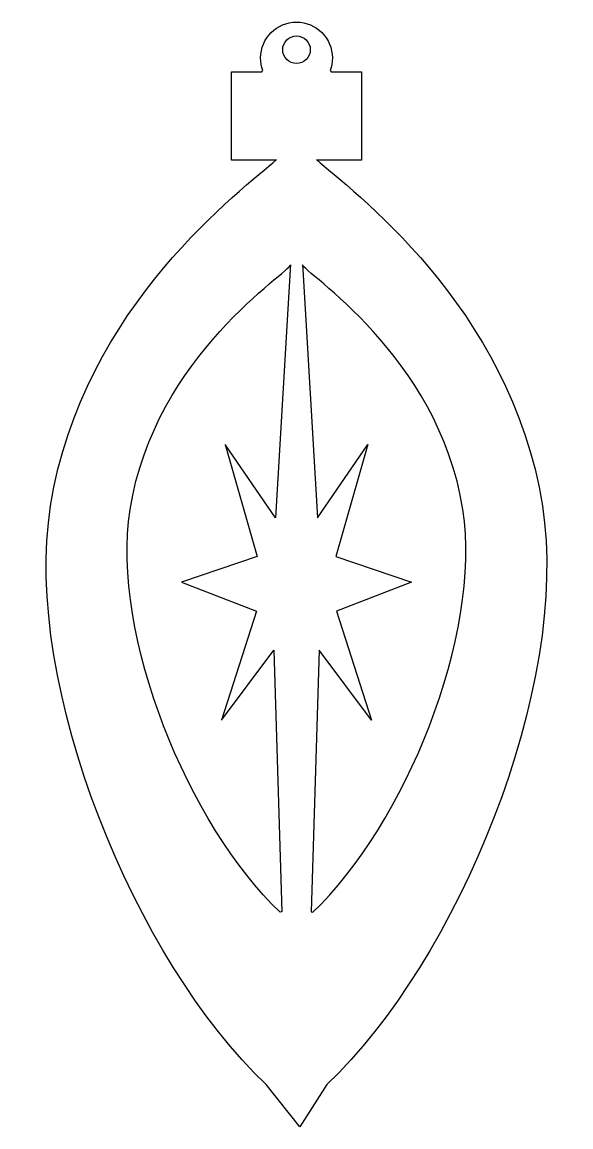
# Model space of a CAD drawing. Header units: centimetres. Extents: x -4.2 to 4.2, y -8.4 to 8.4.
import ezdxf

# ---------------------------------------------------------------- set-up
doc = ezdxf.new("R2010")
doc.units = ezdxf.units.CM
doc.header["$MEASUREMENT"] = 0
doc.layers.add('Camada 1', color=7, linetype='Continuous')

msp = doc.modelspace()

# ---------------------------------------------------------------- linework, layer by layer
at = {"layer": 'Camada 1', "color": 7}
msp.add_ellipse((0.00004, 8.01189), major_axis=(0, 0.21061), ratio=1, dxfattribs=at)
at = {"layer": 'Camada 1'}
msp.add_open_spline([(0.05243, -8.43395), (0.05243, -8.43395), (0.46153, -7.78903), (0.46153, -7.78903), (0.46153, -7.78903), (2.45302, -5.90946), (4.18681, -1.71192), (3.75205, 1.04964), (3.75205, 1.04964), (3.27085, 4.10912), (0.78543, 5.90363), (0.31021, 6.33046), (0.31021, 6.33046), (0.31021, 6.33046), (0.30762, 6.32766), (0.30762, 6.32766), (0.30762, 6.32766), (0.30762, 6.32766), (0.99, 6.32766), (0.99, 6.32766), (0.99, 6.32766), (0.99, 6.32766), (0.99, 7.67573), (0.99, 7.67573), (0.99, 7.67573), (0.99, 7.67573), (0.52651, 7.67573), (0.52651, 7.67573), (0.52651, 7.67573), (0.52651, 7.67573), (0.5132, 7.69486), (0.5132, 7.69486), (0.5132, 7.69486), (0.5355, 7.7545), (0.54765, 7.819), (0.54765, 7.88634), (0.54765, 7.88634), (0.54765, 8.18879), (0.30251, 8.43395), (0.00004, 8.43395), (0.00004, 8.43395), (-0.30241, 8.43395), (-0.54757, 8.18879), (-0.54757, 7.88634), (-0.54757, 7.88634), (-0.54757, 7.819), (-0.53545, 7.7545), (-0.51315, 7.69486), (-0.51315, 7.69486), (-0.51315, 7.69486), (-0.52646, 7.67573), (-0.52646, 7.67573), (-0.52646, 7.67573), (-0.52646, 7.67573), (-0.98993, 7.67573), (-0.98993, 7.67573), (-0.98993, 7.67573), (-0.98993, 7.67573), (-0.98993, 6.32765), (-0.98993, 6.32765), (-0.98993, 6.32765), (-0.98993, 6.32765), (-0.30754, 6.32766), (-0.30754, 6.32766), (-0.30754, 6.32766), (-0.30754, 6.32766), (-0.31011, 6.33046), (-0.31011, 6.33046), (-0.31011, 6.33046), (-0.78535, 5.90363), (-3.27064, 4.10912), (-3.75207, 1.04964), (-3.75207, 1.04964), (-4.18673, -1.71192), (-2.45289, -5.90946), (-0.46145, -7.78903), (-0.46145, -7.78903), (-0.46145, -7.78903), (0.05243, -8.43395), (0.05243, -8.43395)], degree=3, knots=[0, 0, 0, 0, 0.04761905, 0.04761905, 0.04761905, 0.04761905, 0.0952381, 0.0952381, 0.0952381, 0.0952381, 0.14285714, 0.14285714, 0.14285714, 0.14285714, 0.19047619, 0.19047619, 0.19047619, 0.19047619, 0.23809524, 0.23809524, 0.23809524, 0.23809524, 0.28571429, 0.28571429, 0.28571429, 0.28571429, 0.33333333, 0.33333333, 0.33333333, 0.33333333, 0.38095238, 0.38095238, 0.38095238, 0.38095238, 0.42857143, 0.42857143, 0.42857143, 0.42857143, 0.47619048, 0.47619048, 0.47619048, 0.47619048, 0.52380952, 0.52380952, 0.52380952, 0.52380952, 0.57142857, 0.57142857, 0.57142857, 0.57142857, 0.61904762, 0.61904762, 0.61904762, 0.61904762, 0.66666667, 0.66666667, 0.66666667, 0.66666667, 0.71428571, 0.71428571, 0.71428571, 0.71428571, 0.76190476, 0.76190476, 0.76190476, 0.76190476, 0.80952381, 0.80952381, 0.80952381, 0.80952381, 0.85714286, 0.85714286, 0.85714286, 0.85714286, 0.9047619, 0.9047619, 0.9047619, 0.9047619, 1, 1, 1, 1], dxfattribs=at)
at = {"layer": 'Camada 1', "color": 7}
for points in [[(-0.09108, 4.72825), (-0.07896, 4.63199), (-2.16761, 3.35427), (-2.53914, 0.9927), (-2.53914, 0.9927), (-2.84148, -0.92773), (-1.63575, -3.84658), (-0.25094, -5.1536), (-0.25094, -5.1536), (-0.25094, -5.1536), (-0.22199, -5.15265), (-0.22199, -5.15265), (-0.22199, -5.15265), (-0.22199, -5.15265), (-0.34753, -1.1562), (-0.34753, -1.1562), (-0.34753, -1.1562), (-0.34753, -1.1562), (-1.14612, -2.22319), (-1.14612, -2.22319), (-1.14612, -2.22319), (-1.14612, -2.22319), (-0.61264, -0.56065), (-0.61264, -0.56065), (-0.61264, -0.56065), (-0.61264, -0.56065), (-1.75468, -0.11672), (-1.75468, -0.11672), (-1.75468, -0.11672), (-1.75468, -0.11672), (-0.60149, 0.27661), (-0.60149, 0.27661), (-0.60149, 0.27661), (-0.60149, 0.27661), (-1.09004, 1.98582), (-1.09004, 1.98582), (-1.09004, 1.98582), (-1.09004, 1.98582), (-0.32074, 0.86528), (-0.32074, 0.86528), (-0.32074, 0.86528), (-0.32074, 0.86528), (-0.09881, 4.65779), (-0.09881, 4.65779), (-0.09881, 4.65779), (-0.09881, 4.65779), (-0.09108, 4.72825), (-0.09108, 4.72825)], [(0.09116, 4.72825), (0.07904, 4.63199), (2.16769, 3.35427), (2.53919, 0.9927), (2.53919, 0.9927), (2.84153, -0.92773), (1.63582, -3.84658), (0.25099, -5.1536), (0.25099, -5.1536), (0.25099, -5.1536), (0.22207, -5.15265), (0.22207, -5.15265), (0.22207, -5.15265), (0.22207, -5.15265), (0.34761, -1.1562), (0.34761, -1.1562), (0.34761, -1.1562), (0.34761, -1.1562), (1.1462, -2.22319), (1.1462, -2.22319), (1.1462, -2.22319), (1.1462, -2.22319), (0.61272, -0.56065), (0.61272, -0.56065), (0.61272, -0.56065), (0.61272, -0.56065), (1.75471, -0.11676), (1.75471, -0.11676), (1.75471, -0.11676), (1.75471, -0.11676), (0.60152, 0.27657), (0.60152, 0.27657), (0.60152, 0.27657), (0.60152, 0.27657), (1.0901, 1.98578), (1.0901, 1.98578), (1.0901, 1.98578), (1.0901, 1.98578), (0.32077, 0.86524), (0.32077, 0.86524), (0.32077, 0.86524), (0.32077, 0.86524), (0.09884, 4.65775), (0.09884, 4.65775), (0.09884, 4.65775), (0.09884, 4.65775), (0.09116, 4.72825), (0.09116, 4.72825)]]:
    msp.add_open_spline(points, degree=3, knots=[0, 0, 0, 0, 0.07692308, 0.07692308, 0.07692308, 0.07692308, 0.15384615, 0.15384615, 0.15384615, 0.15384615, 0.23076923, 0.23076923, 0.23076923, 0.23076923, 0.30769231, 0.30769231, 0.30769231, 0.30769231, 0.38461538, 0.38461538, 0.38461538, 0.38461538, 0.46153846, 0.46153846, 0.46153846, 0.46153846, 0.53846154, 0.53846154, 0.53846154, 0.53846154, 0.61538462, 0.61538462, 0.61538462, 0.61538462, 0.69230769, 0.69230769, 0.69230769, 0.69230769, 0.76923077, 0.76923077, 0.76923077, 0.76923077, 0.84615385, 0.84615385, 0.84615385, 0.84615385, 1, 1, 1, 1], dxfattribs=at)

doc.saveas('drawing.dxf')
